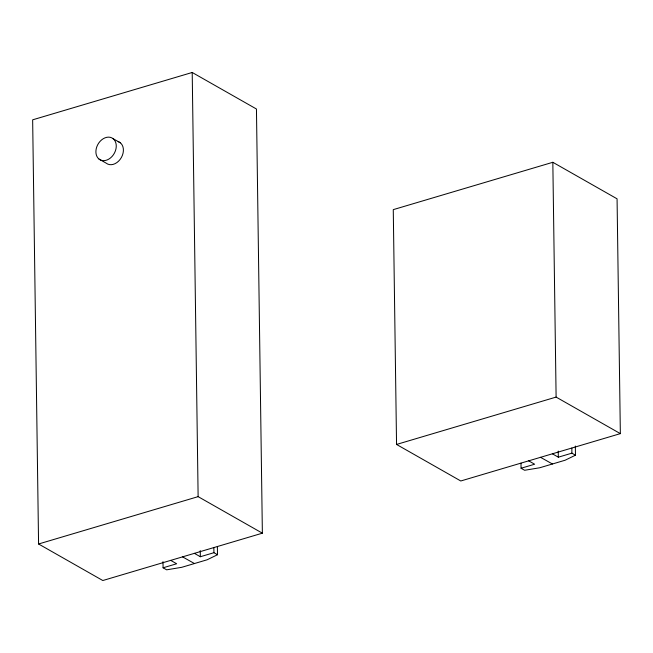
<?xml version="1.0" encoding="UTF-8"?>
<svg xmlns="http://www.w3.org/2000/svg" width="653" height="653" viewBox="0 0 653 653"><rect width="100%" height="100%" fill="white"/><g stroke="black" fill="none" stroke-linecap="round" stroke-linejoin="round"><path stroke-width="0.98" d="M217.384 546.585L217.498 554.732L207.164 559.768L181.738 567.31L166.654 569.824L163.079 567.792L162.997 561.686M575.342 446.032L575.473 455.19L565.139 460.218L539.713 467.768L524.628 470.274L521.061 468.25L520.988 463.157M192.211 72.475L32.65 119.826L38.576 543.99L102.815 580.525L262.375 533.175L256.449 109.01L192.211 72.475L198.128 496.639L262.375 533.175M552.83 162.287L393.269 209.637L396.551 444.448L460.789 480.983L620.35 433.633L617.069 198.822L552.83 162.287L556.111 397.089L620.35 433.633M38.576 543.99L198.128 496.639M396.551 444.448L556.111 397.089M163.079 567.792L176.661 563.759L170.711 560.38M194.398 553.352L200.349 556.731L213.923 552.699L217.498 554.732M521.061 468.25L534.636 464.218L528.685 460.83M552.373 453.802L558.323 457.19L571.897 453.158L575.473 455.19M540.529 457.32L552.43 463.989M182.554 556.862L194.447 563.539M113.173 138.722A12.44 9.338 -60.4 0 1 108.871 159.087A12.44 9.338 -60.4 0 1 96.203 148.876A12.44 9.338 -60.4 0 1 113.173 138.722L120.315 142.787M98.995 159.063L106.137 163.128A12.44 9.338 -60.4 0 0 121.401 157.471A12.44 9.338 -60.4 0 0 118.177 141.603M571.832 448.072L571.897 453.158M558.233 451.084L558.323 457.19M213.858 547.614L213.923 552.699M200.259 550.626L200.349 556.731"/></g></svg>
